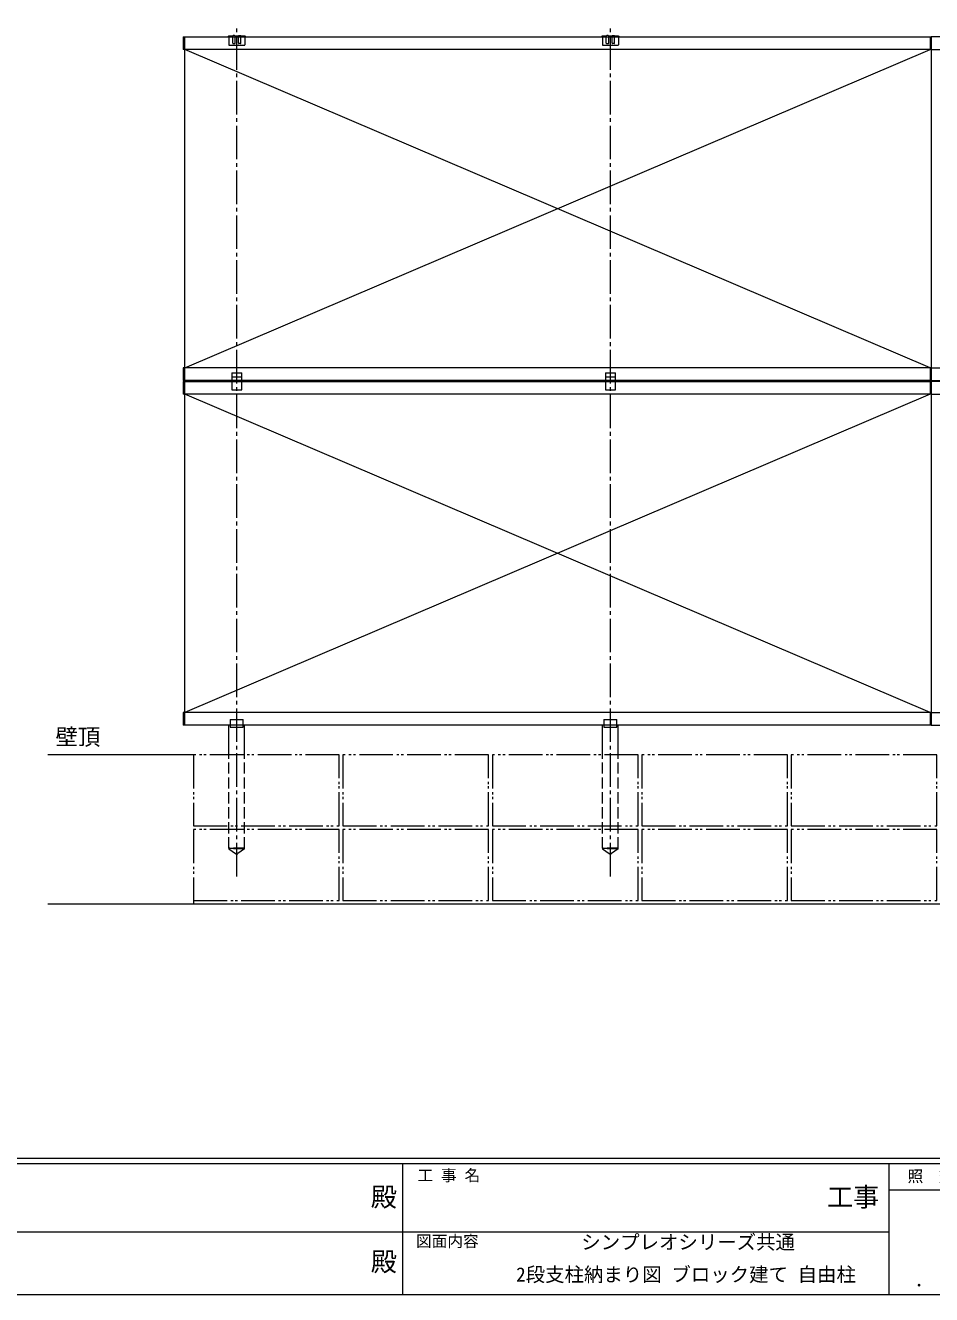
# Model space of a CAD drawing. Units: millimetres, scale not verified. Extents: x -3967 to 3967, y -2821 to 2821.
# Drawn here: x -1098 to 1327, y -2821 to 577 of the extents above; entities that cross this region are included whole.
import ezdxf
from ezdxf.enums import TextEntityAlignment as Align

# ---------------------------------------------------------------- set-up
doc = ezdxf.new("R2010")
doc.units = ezdxf.units.MM
doc.header["$LTSCALE"] = 10
for name, pattern in [('CHAIN2', [12, 9, -1, 1, -1]), ('DASHED3', [4, 3, -1]), ('DOUBLE_CHAIN2', [12.8, 9, -1, 0.6, -0.6, 0.6, -1])]:
    doc.linetypes.add(name, pattern=pattern)
doc.layers.add('0-0_0', color=3, linetype='Continuous')
doc.layers.add('0-1_USER1', color=4, linetype='Continuous', lineweight=9)
doc.layers.add('0-4_YKK_12', color=7, linetype='Continuous', lineweight=9)
doc.styles.add('ＭＳ ゴシック', font='')
doc.styles.get('ＭＳ ゴシック').set_extended_font_data('MS Gothic')

msp = doc.modelspace()

# ---------------------------------------------------------------- linework, layer by layer
at = {"layer": '0-1_USER1'}
for p, q in [((-676.04, 546.44), (-676.04, 512.44)), ((-671.54, -373.56), (-671.54, 546.44)), ((-543.54, 548.44), (-554.54, 548.44)), ((-554.04, 548.44), (-554.04, 524.86)), ((-543.54, 529.72), (-543.54, 548.44)), ((-538.34, 549.74), (-542.24, 549.74)), ((-537.04, 529.72), (-537.04, 548.44)), ((-528.04, 548.44), (-537.04, 548.44)), ((-528.04, 529.72), (-528.04, 548.44)), ((-526.74, 549.74), (-522.84, 549.74)), ((-521.54, 529.72), (-521.54, 548.44)), ((-510.54, 548.44), (-521.54, 548.44)), ((-511.04, 548.44), (-511.04, 524.86)), ((456.46, 548.44), (445.46, 548.44)), ((445.96, 548.44), (445.96, 524.86)), ((456.46, 529.72), (456.46, 548.44)), ((461.66, 549.74), (457.76, 549.74)), ((462.96, 529.72), (462.96, 548.44)), ((471.96, 548.44), (462.96, 548.44)), ((471.96, 529.72), (471.96, 548.44)), ((473.26, 549.74), (477.16, 549.74)), ((478.46, 529.72), (478.46, 548.44)), ((489.46, 548.44), (478.46, 548.44)), ((488.96, 548.44), (488.96, 524.86)), ((1323.46, 546.44), (1323.46, 512.44)), ((1325.96, 512.44), (-676.04, 512.44)), ((1323.46, -339.56), (-671.54, 512.44)), ((-671.54, -339.56), (1323.46, 512.44)), ((-553.04, 523.86), (-512.04, 523.86)), ((-542.24, 528.42), (-538.34, 528.42)), ((-522.84, 528.42), (-526.74, 528.42)), ((446.96, 523.86), (487.96, 523.86)), ((457.76, 528.42), (461.66, 528.42)), ((477.16, 528.42), (473.26, 528.42)), ((1325.96, 512.44), (3327.96, 512.44)), ((1325.96, -339.56), (-676.04, -339.56)), ((-676.04, -339.56), (-676.04, -373.56)), ((1323.46, -339.56), (1323.46, -373.56)), ((1325.96, -339.56), (3327.96, -339.56)), ((-545.79, -353.06), (-519.29, -353.06)), ((-545.79, -353.06), (-545.79, -398.56)), ((-519.29, -365.06), (-545.79, -365.06)), ((-519.29, -398.31), (-519.29, -352.81)), ((454.21, -353.06), (480.71, -353.06)), ((454.21, -353.06), (454.21, -398.56)), ((480.71, -365.06), (454.21, -365.06)), ((480.71, -398.31), (480.71, -352.81)), ((-676.04, -376.06), (-676.04, -410.06)), ((-671.54, -1296.06), (-671.54, -376.06)), ((-545.79, -398.56), (-519.29, -398.56)), ((454.21, -398.56), (480.71, -398.56)), ((1323.46, -376.06), (1323.46, -410.06)), ((1325.96, -410.06), (-676.04, -410.06)), ((1323.46, -1262.06), (-671.54, -410.06)), ((1323.46, -410.06), (-671.54, -1262.06)), ((1325.96, -410.06), (3327.96, -410.06)), ((1325.96, -1262.06), (-676.04, -1262.06)), ((-676.04, -1262.06), (-676.04, -1296.06)), ((-549.84, -1281.06), (-515.24, -1281.06)), ((-549.84, -1281.06), (-549.84, -1302.06)), ((-515.24, -1302.06), (-515.24, -1281.06)), ((450.16, -1281.06), (484.76, -1281.06)), ((450.16, -1281.06), (450.16, -1302.06)), ((484.76, -1302.06), (484.76, -1281.06)), ((1323.46, -1262.06), (1323.46, -1296.06)), ((1325.96, -1262.06), (3327.96, -1262.06)), ((-553.54, -1376.06), (-553.54, -1296.06)), ((-549.84, -1302.06), (-515.24, -1302.06)), ((-511.54, -1376.06), (-511.54, -1296.06)), ((446.46, -1376.06), (446.46, -1296.06)), ((450.16, -1302.06), (484.76, -1302.06)), ((488.46, -1376.06), (488.46, -1296.06)), ((-648.54, -1376.06), (-1037.95, -1376.06)), ((3668.65, -1776.06), (-1037.95, -1776.06))]:
    msp.add_line(p, q, dxfattribs=at)
at = {"layer": '0-1_USER1', "linetype": 'CHAIN2'}
for p, q in [((-532.54, -1701.35), (-532.54, 577.22)), ((467.46, -1701.35), (467.46, 577.22))]:
    msp.add_line(p, q, dxfattribs=at)
at = {"layer": '0-1_USER1', "linetype": 'DASHED3'}
for p, q in [((-553.54, -1626.06), (-553.54, -1376.06)), ((-511.54, -1626.06), (-511.54, -1376.06)), ((446.46, -1626.06), (446.46, -1376.06)), ((488.46, -1626.06), (488.46, -1376.06)), ((-551.04, -1626.06), (-514.04, -1626.06)), ((-511.54, -1627.06), (-529.35, -1639.91)), ((448.96, -1626.06), (485.96, -1626.06)), ((488.46, -1627.06), (470.65, -1639.91))]:
    msp.add_line(p, q, dxfattribs=at)
at = {"layer": '0-1_USER1', "linetype": 'DOUBLE_CHAIN2'}
msp.add_line((-648.54, -1766.06), (-258.54, -1766.06), dxfattribs=at)
at = {"layer": '0-1_USER1'}
for points in [[(-676.04, 546.44), (1325.96, 546.44), (1325.96, -373.56), (-676.04, -373.56)], [(3327.96, 546.44), (1325.96, 546.44), (1325.96, -373.56), (3327.96, -373.56)], [(-676.04, -376.06), (1325.96, -376.06), (1325.96, -1296.06), (-676.04, -1296.06)], [(3327.96, -376.06), (1325.96, -376.06), (1325.96, -1296.06), (3327.96, -1296.06)]]:
    msp.add_lwpolyline(points, dxfattribs=at)
at = {"layer": '0-1_USER1', "linetype": 'DOUBLE_CHAIN2'}
for points in [[(-258.54, -1566.06), (-258.54, -1376.06), (-648.54, -1376.06), (-648.54, -1566.06)], [(141.46, -1566.06), (141.46, -1376.06), (-248.54, -1376.06), (-248.54, -1566.06)], [(541.46, -1566.06), (541.46, -1376.06), (151.46, -1376.06), (151.46, -1566.06)], [(941.46, -1566.06), (941.46, -1376.06), (551.46, -1376.06), (551.46, -1566.06)], [(1341.46, -1566.06), (1341.46, -1376.06), (951.46, -1376.06), (951.46, -1566.06)], [(141.46, -1766.06), (141.46, -1576.06), (-248.54, -1576.06), (-248.54, -1766.06)], [(541.46, -1766.06), (541.46, -1576.06), (151.46, -1576.06), (151.46, -1766.06)], [(941.46, -1766.06), (941.46, -1576.06), (551.46, -1576.06), (551.46, -1766.06)], [(1341.46, -1766.06), (1341.46, -1576.06), (951.46, -1576.06), (951.46, -1766.06)]]:
    msp.add_lwpolyline(points, close=True, dxfattribs=at)
msp.add_lwpolyline([(-258.54, -1766.06), (-258.54, -1576.06), (-648.54, -1576.06), (-648.54, -1776.06)], dxfattribs=at)
at = {"layer": '0-1_USER1', "linetype": 'DASHED3'}
for points in [[(-511.54, -1627.06), (-511.54, -1626.06), (-553.54, -1626.06), (-553.54, -1627.06)], [(-511.54, -1627.06), (-553.54, -1627.06), (-535.73, -1639.91)], [(488.46, -1627.06), (488.46, -1626.06), (446.46, -1626.06), (446.46, -1627.06)], [(488.46, -1627.06), (446.46, -1627.06), (464.27, -1639.91)]]:
    msp.add_lwpolyline(points, dxfattribs=at)
at = {"layer": '0-1_USER1'}
for centre, radius, start, end in [((-554.54, 546.44), 2, 90, 180), ((-542.24, 548.44), 1.3, 90, 180), ((-538.34, 548.44), 1.3, 0, 90), ((-526.74, 548.44), 1.3, 90, 180), ((-522.84, 548.44), 1.3, 0, 90), ((-510.54, 546.44), 2, 0, 90), ((445.46, 546.44), 2, 90, 180), ((457.76, 548.44), 1.3, 90, 180), ((461.66, 548.44), 1.3, 0, 90), ((473.26, 548.44), 1.3, 90, 180), ((477.16, 548.44), 1.3, 0, 90), ((489.46, 546.44), 2, 0, 90), ((-553.04, 524.86), 1, 180, 270), ((-542.24, 529.72), 1.3, 180, 270), ((-538.34, 529.72), 1.3, 270, 0), ((-526.74, 529.72), 1.3, 180, 270), ((-522.84, 529.72), 1.3, 270, 0), ((-512.04, 524.86), 1, 270, 0), ((446.96, 524.86), 1, 180, 270), ((457.76, 529.72), 1.3, 180, 270), ((461.66, 529.72), 1.3, 270, 0), ((473.26, 529.72), 1.3, 180, 270), ((477.16, 529.72), 1.3, 270, 0), ((487.96, 524.86), 1, 270, 0)]:
    msp.add_arc(centre, radius, start, end, dxfattribs=at)
at = {"layer": '0-1_USER1', "linetype": 'DASHED3'}
for centre in [(-532.54, -1636.06), (467.46, -1636.06)]:
    msp.add_arc(centre, 5, 230.35793, 309.64207, dxfattribs=at)
at = {"layer": '0-4_YKK_12'}
for p, q in [((3760.92, -2457), (-3939.08, -2457)), ((3382.92, -2471), (-3939.08, -2471)), ((-89.08, -2471), (-89.08, -2821)), ((1212.92, -2471), (1212.92, -2821)), ((1894.76, -2540.99), (1212.92, -2540.99)), ((-1363.08, -2652.99), (-75.08, -2652.99)), ((-75.08, -2652.99), (1212.92, -2652.99)), ((-3939.08, -2821), (3382.92, -2821))]:
    msp.add_line(p, q, dxfattribs=at)

# ---------------------------------------------------------------- texts
at = {"layer": '0-0_0', "style": 'ＭＳ ゴシック'}
for s, height, p in [('壁頂', 43.99, (-1017.81, -1362.92)), ('シンプレオシリーズ共通', 38.12, (389.61, -2710.9)), ('2段支柱納まり図 ブロック建て 自由柱', 38.12, (214.89, -2797.57))]:
    msp.add_text(s, height=height, dxfattribs=at).set_placement(p, align=Align.BOTTOM_LEFT)
at = {"layer": '0-4_YKK_12', "style": 'ＭＳ ゴシック'}
for s, height, p in [('工 事 名', 30.79, (-48.96, -2526.33)), ('照  査', 30.79, (1262.81, -2528.8)), ('殿', 51.32, (-173.9, -2600.56)), ('工事', 51.32, (1047.23, -2600.56)), ('図面内容', 30.79, (-52.91, -2702.48)), ('殿', 51.32, (-173.9, -2773.78)), (' ． ．', 35.92, (1257.47, -2810.46))]:
    msp.add_text(s, height=height, dxfattribs=at).set_placement(p, align=Align.BOTTOM_LEFT)

doc.saveas('drawing.dxf')
